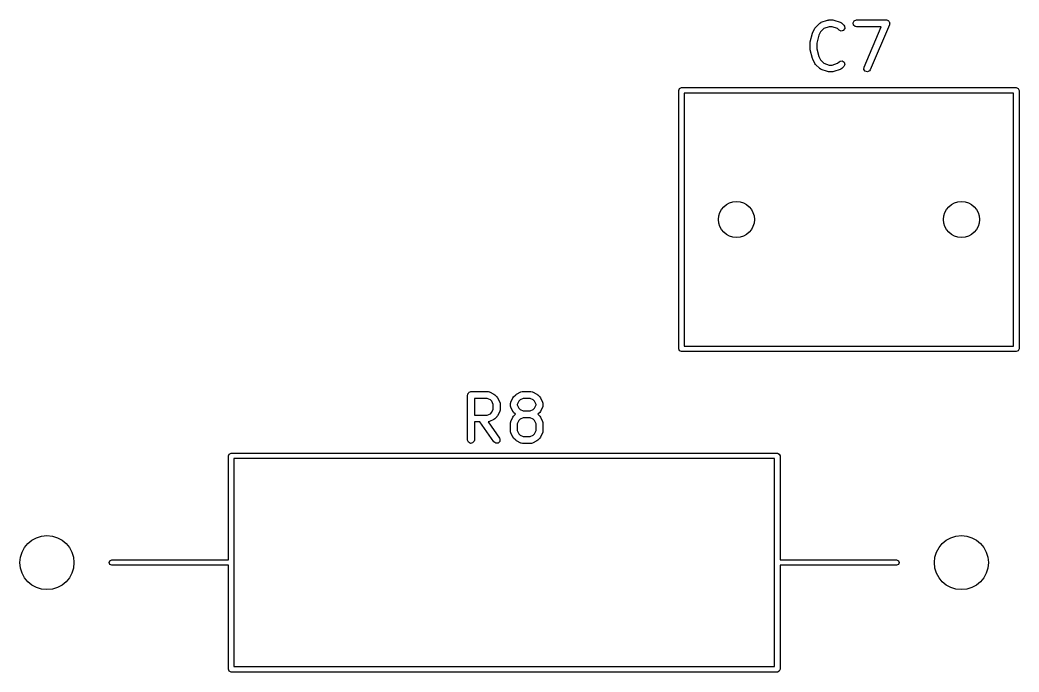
# Model space of a CAD drawing. Extents: x 37 to 259, y -144 to -45.
# Drawn here: x 172.12 to 194.32, y -82.44 to -67.96 of the extents above; entities that cross this region are included whole.
import ezdxf

# ---------------------------------------------------------------- set-up
doc = ezdxf.new("R2010")
doc.units = 0
doc.layers.add('BLACK', color=7, linetype='CONTINUOUS')

msp = doc.modelspace()

# ---------------------------------------------------------------- linework, layer by layer
at = {"layer": 'BLACK', "linetype": 'CONTINUOUS'}
for p, q in [((189.735, -68.2369), (189.782, -68.1417)), ((189.782, -68.1417), (189.796, -68.1237)), ((189.796, -68.1222), (189.892, -68.027)), ((189.796, -68.1237), (189.796, -68.1222)), ((189.892, -68.027), (189.913, -68.012)), ((189.985, -68.1456), (189.911, -68.2197)), ((189.913, -68.012), (189.918, -68.0116)), ((189.918, -68.0116), (189.921, -68.0088)), ((189.921, -68.0088), (190.064, -67.9612)), ((190.1, -68.1074), (189.985, -68.1456)), ((190.064, -67.9612), (190.086, -67.9579)), ((190.086, -67.9579), (190.088, -67.9574)), ((190.088, -67.9574), (190.183, -67.9574)), ((190.171, -68.1074), (190.1, -68.1074)), ((190.285, -68.1456), (190.171, -68.1074)), ((190.183, -67.9574), (190.205, -67.9613)), ((190.205, -67.9613), (190.207, -67.9612)), ((190.207, -67.9612), (190.349, -68.0088)), ((190.32, -68.1807), (190.285, -68.1456)), ((190.349, -68.0088), (190.372, -68.0213)), ((190.372, -68.0213), (190.375, -68.0251)), ((190.375, -68.0251), (190.379, -68.027)), ((190.379, -68.027), (190.426, -68.0746)), ((190.446, -68.147), (190.416, -68.1891)), ((190.426, -68.0746), (190.441, -68.0959)), ((190.441, -68.0959), (190.446, -68.147)), ((190.633, -68.0194), (190.658, -67.9749)), ((190.642, -68.0699), (190.633, -68.0194)), ((190.681, -68.1029), (190.642, -68.0699)), ((190.658, -67.9749), (190.707, -67.9574)), ((190.707, -68.1074), (190.681, -68.1029)), ((190.707, -67.9574), (191.373, -67.9574)), ((191.26, -68.1074), (190.707, -68.1074)), ((190.876, -69.0028), (191.26, -68.1074)), ((191.442, -68.0619), (191.014, -69.0619)), ((191.373, -67.9574), (191.399, -67.9619)), ((191.399, -67.9619), (191.406, -67.9676)), ((191.406, -67.9676), (191.414, -67.9696)), ((191.414, -67.9696), (191.425, -67.9836)), ((191.425, -67.9836), (191.438, -67.9949)), ((191.438, -67.9949), (191.44, -68.0036)), ((191.44, -68.0036), (191.445, -68.0107)), ((191.443, -68.0531), (191.442, -68.0619)), ((191.447, -68.0454), (191.443, -68.0531)), ((191.445, -68.0107), (191.444, -68.0282)), ((191.444, -68.0282), (191.447, -68.0454)), ((189.682, -68.4428), (189.729, -68.2523)), ((189.729, -68.2523), (189.734, -68.2405)), ((189.734, -68.2405), (189.735, -68.2369)), ((189.873, -68.2967), (189.829, -68.4702)), ((189.911, -68.2197), (189.873, -68.2967)), ((190.367, -68.2023), (190.32, -68.1807)), ((190.416, -68.1891), (190.367, -68.2023)), ((189.679, -68.461), (189.682, -68.4462)), ((189.679, -68.6038), (189.679, -68.461)), ((189.682, -68.4462), (189.682, -68.4428)), ((189.829, -68.4702), (189.829, -68.5946)), ((189.829, -68.5946), (189.873, -68.7681)), ((189.68, -68.6071), (189.679, -68.6038)), ((189.682, -68.622), (189.68, -68.6071)), ((189.729, -68.8125), (189.682, -68.622)), ((189.731, -68.8154), (189.729, -68.8125)), ((189.735, -68.8278), (189.731, -68.8154)), ((189.873, -68.7681), (189.911, -68.8451)), ((189.782, -68.9231), (189.735, -68.8278)), ((189.784, -68.9242), (189.782, -68.9231)), ((189.796, -68.9426), (189.784, -68.9242)), ((189.892, -69.0378), (189.796, -68.9426)), ((189.896, -69.0397), (189.892, -69.0378)), ((189.898, -69.0435), (189.896, -69.0397)), ((189.911, -68.8451), (189.985, -68.9192)), ((189.985, -68.9192), (190.1, -68.9574)), ((190.1, -68.9574), (190.171, -68.9574)), ((190.171, -68.9574), (190.285, -68.9192)), ((190.285, -68.9192), (190.32, -68.8841)), ((190.32, -68.8841), (190.342, -68.8692)), ((190.342, -68.8692), (190.393, -68.8647)), ((190.379, -69.0378), (190.357, -69.0527)), ((190.426, -68.9902), (190.379, -69.0378)), ((190.393, -68.8647), (190.435, -68.8941)), ((190.448, -68.9437), (190.426, -68.9902)), ((190.435, -68.8941), (190.448, -68.9437)), ((190.873, -69.0541), (190.876, -69.0028)), ((189.921, -69.0559), (189.898, -69.0435)), ((190.064, -69.1035), (189.921, -69.0559)), ((190.066, -69.1035), (190.064, -69.1035)), ((190.088, -69.1074), (190.066, -69.1035)), ((190.183, -69.1074), (190.088, -69.1074)), ((190.184, -69.1068), (190.183, -69.1074)), ((190.207, -69.1035), (190.184, -69.1068)), ((190.349, -69.0559), (190.207, -69.1035)), ((190.353, -69.0531), (190.349, -69.0559)), ((190.357, -69.0527), (190.353, -69.0531)), ((190.904, -69.0951), (190.873, -69.0541)), ((190.954, -69.1069), (190.904, -69.0951)), ((190.999, -69.0837), (190.954, -69.1069)), ((191.014, -69.0619), (190.999, -69.0837)), ((186.76, -69.52), (186.778, -69.4776)), ((186.778, -69.4776), (186.82, -69.46)), ((186.82, -69.46), (194.26, -69.46)), ((194.26, -69.46), (194.302, -69.4776)), ((194.302, -69.4776), (194.32, -69.52)), ((186.76, -75.26), (186.76, -69.52)), ((186.88, -69.58), (186.88, -75.2)), ((194.2, -69.58), (186.88, -69.58)), ((194.2, -75.2), (194.2, -69.58)), ((194.32, -69.52), (194.32, -75.26)), ((186.88, -75.2), (194.2, -75.2)), ((186.778, -75.3024), (186.76, -75.26)), ((186.82, -75.32), (186.778, -75.3024)), ((194.26, -75.32), (186.82, -75.32)), ((194.302, -75.3024), (194.26, -75.32)), ((194.32, -75.26), (194.302, -75.3024)), ((182.067, -76.2874), (182.069, -76.2776)), ((182.067, -77.2874), (182.067, -76.2874)), ((182.068, -76.2744), (182.07, -76.2715)), ((182.069, -76.2776), (182.068, -76.2744)), ((182.07, -76.2715), (182.071, -76.2617)), ((182.071, -76.2617), (182.084, -76.2468)), ((182.084, -76.2468), (182.094, -76.2299)), ((182.094, -76.2299), (182.1, -76.2276)), ((182.1, -76.2276), (182.104, -76.2224)), ((182.104, -76.2224), (182.124, -76.219)), ((182.124, -76.219), (182.142, -76.2124)), ((182.142, -76.2124), (182.523, -76.2124)), ((182.217, -76.3624), (182.217, -76.7362)), ((182.505, -76.3624), (182.217, -76.3624)), ((182.574, -76.3966), (182.505, -76.3624)), ((182.523, -76.2124), (182.549, -76.2169)), ((182.549, -76.2169), (182.552, -76.2198)), ((182.552, -76.2198), (182.556, -76.2203)), ((182.556, -76.2203), (182.652, -76.2679)), ((182.652, -76.2679), (182.67, -76.2813)), ((182.67, -76.2813), (182.671, -76.282)), ((182.671, -76.282), (182.719, -76.3296)), ((182.719, -76.3296), (182.732, -76.348)), ((182.732, -76.348), (182.733, -76.3491)), ((182.733, -76.3491), (182.78, -76.4443)), ((183.027, -76.4443), (183.075, -76.3491)), ((183.075, -76.3491), (183.088, -76.3311)), ((183.088, -76.3311), (183.089, -76.3296)), ((183.089, -76.3296), (183.136, -76.282)), ((183.136, -76.282), (183.155, -76.2691)), ((183.155, -76.2691), (183.156, -76.2679)), ((183.156, -76.2679), (183.251, -76.2203)), ((183.302, -76.3624), (183.234, -76.3966)), ((183.251, -76.2203), (183.276, -76.2129)), ((183.276, -76.2129), (183.281, -76.2139)), ((183.281, -76.2139), (183.285, -76.2124)), ((183.285, -76.2124), (183.475, -76.2124)), ((183.458, -76.3624), (183.302, -76.3624)), ((183.526, -76.3966), (183.458, -76.3624)), ((183.475, -76.2124), (183.501, -76.2169)), ((183.501, -76.2169), (183.504, -76.2198)), ((183.504, -76.2198), (183.509, -76.2203)), ((183.509, -76.2203), (183.604, -76.2679)), ((183.604, -76.2679), (183.622, -76.2813)), ((183.622, -76.2813), (183.624, -76.282)), ((183.624, -76.282), (183.671, -76.3296)), ((183.671, -76.3296), (183.684, -76.348)), ((183.684, -76.348), (183.685, -76.3491)), ((183.685, -76.3491), (183.733, -76.4443)), ((182.604, -76.427), (182.574, -76.3966)), ((182.638, -76.4956), (182.604, -76.427)), ((182.638, -76.603), (182.638, -76.4956)), ((182.78, -76.4443), (182.788, -76.4693)), ((182.788, -76.4693), (182.787, -76.4736)), ((182.787, -76.4736), (182.788, -76.4779)), ((182.788, -76.4779), (182.788, -76.6207)), ((183.019, -76.4779), (183.024, -76.4522)), ((183.019, -76.5255), (183.019, -76.4779)), ((183.021, -76.5297), (183.019, -76.5255)), ((183.02, -76.534), (183.021, -76.5297)), ((183.027, -76.559), (183.02, -76.534)), ((183.024, -76.4522), (183.027, -76.4488)), ((183.027, -76.4488), (183.027, -76.4443)), ((183.075, -76.6543), (183.027, -76.559)), ((183.204, -76.427), (183.169, -76.4956)), ((183.169, -76.4956), (183.169, -76.5078)), ((183.169, -76.5078), (183.204, -76.5763)), ((183.234, -76.3966), (183.204, -76.427)), ((183.204, -76.5763), (183.234, -76.6067)), ((183.556, -76.427), (183.526, -76.3966)), ((183.526, -76.6067), (183.556, -76.5763)), ((183.591, -76.4956), (183.556, -76.427)), ((183.556, -76.5763), (183.591, -76.5078)), ((183.591, -76.5078), (183.591, -76.4956)), ((183.733, -76.559), (183.685, -76.6543)), ((183.733, -76.4443), (183.74, -76.4693)), ((183.736, -76.5511), (183.733, -76.5546)), ((183.733, -76.5546), (183.733, -76.559)), ((183.741, -76.5255), (183.736, -76.5511)), ((183.74, -76.4693), (183.739, -76.4736)), ((183.739, -76.4736), (183.741, -76.4779)), ((183.741, -76.4779), (183.741, -76.5255)), ((182.217, -76.7362), (182.505, -76.7362)), ((182.505, -76.7362), (182.574, -76.7019)), ((182.574, -76.7019), (182.604, -76.6715)), ((182.604, -76.6715), (182.638, -76.603)), ((182.719, -76.769), (182.671, -76.8166)), ((182.733, -76.7495), (182.719, -76.7675)), ((182.719, -76.7675), (182.719, -76.769)), ((182.78, -76.6543), (182.733, -76.7495)), ((182.781, -76.6498), (182.78, -76.6543)), ((182.784, -76.6464), (182.781, -76.6498)), ((182.788, -76.6207), (182.784, -76.6464)), ((183.027, -76.8729), (183.075, -76.7776)), ((183.076, -76.6554), (183.075, -76.6543)), ((183.075, -76.7776), (183.088, -76.7596)), ((183.089, -76.6737), (183.076, -76.6554)), ((183.088, -76.7596), (183.089, -76.7582)), ((183.131, -76.716), (183.089, -76.6737)), ((183.089, -76.7582), (183.131, -76.716)), ((183.234, -76.6067), (183.302, -76.641)), ((183.302, -76.791), (183.234, -76.8252)), ((183.302, -76.641), (183.458, -76.641)), ((183.458, -76.791), (183.302, -76.791)), ((183.458, -76.641), (183.526, -76.6067)), ((183.526, -76.8252), (183.458, -76.791)), ((183.671, -76.6737), (183.629, -76.716)), ((183.629, -76.716), (183.671, -76.7582)), ((183.672, -76.6723), (183.671, -76.6737)), ((183.671, -76.7582), (183.684, -76.7765)), ((183.685, -76.6543), (183.672, -76.6723)), ((183.684, -76.7765), (183.685, -76.7776)), ((183.685, -76.7776), (183.733, -76.8729)), ((182.341, -76.8862), (182.217, -76.8862)), ((182.217, -76.8862), (182.217, -77.2874)), ((182.652, -77.3304), (182.341, -76.8862)), ((182.527, -76.8847), (182.524, -76.8858)), ((182.524, -76.8858), (182.775, -77.2444)), ((182.531, -76.8857), (182.527, -76.8847)), ((182.556, -76.8783), (182.531, -76.8857)), ((182.652, -76.8307), (182.556, -76.8783)), ((182.653, -76.8295), (182.652, -76.8307)), ((182.671, -76.8166), (182.653, -76.8295)), ((183.019, -76.9064), (183.024, -76.8808)), ((183.019, -77.0969), (183.019, -76.9064)), ((183.024, -76.8808), (183.027, -76.8773)), ((183.027, -76.8773), (183.027, -76.8729)), ((183.204, -76.8556), (183.169, -76.9241)), ((183.169, -76.9241), (183.169, -77.0792)), ((183.234, -76.8252), (183.204, -76.8556)), ((183.556, -76.8556), (183.526, -76.8252)), ((183.591, -76.9241), (183.556, -76.8556)), ((183.591, -77.0792), (183.591, -76.9241)), ((183.733, -76.8729), (183.74, -76.8979)), ((183.74, -76.8979), (183.739, -76.9022)), ((183.739, -76.9022), (183.741, -76.9064)), ((183.741, -76.9064), (183.741, -77.0969)), ((182.775, -77.2444), (182.786, -77.268)), ((183.021, -77.1011), (183.019, -77.0969)), ((183.02, -77.1055), (183.021, -77.1011)), ((183.027, -77.1304), (183.02, -77.1055)), ((183.075, -77.2257), (183.027, -77.1304)), ((183.076, -77.2268), (183.075, -77.2257)), ((183.089, -77.2452), (183.076, -77.2268)), ((183.136, -77.2928), (183.089, -77.2452)), ((183.169, -77.0792), (183.204, -77.1477)), ((183.204, -77.1477), (183.234, -77.1781)), ((183.234, -77.1781), (183.302, -77.2124)), ((183.302, -77.2124), (183.458, -77.2124)), ((183.458, -77.2124), (183.526, -77.1781)), ((183.526, -77.1781), (183.556, -77.1477)), ((183.556, -77.1477), (183.591, -77.0792)), ((183.671, -77.2452), (183.624, -77.2928)), ((183.672, -77.2437), (183.671, -77.2452)), ((183.685, -77.2257), (183.672, -77.2437)), ((183.733, -77.1304), (183.685, -77.2257)), ((183.736, -77.1226), (183.733, -77.126)), ((183.733, -77.126), (183.733, -77.1304)), ((183.741, -77.0969), (183.736, -77.1226)), ((182.084, -77.3356), (182.067, -77.2874)), ((182.129, -77.3612), (182.084, -77.3356)), ((182.179, -77.3523), (182.129, -77.3612)), ((182.212, -77.313), (182.179, -77.3523)), ((182.217, -77.2874), (182.212, -77.313)), ((182.694, -77.3598), (182.652, -77.3304)), ((182.745, -77.3554), (182.694, -77.3598)), ((182.781, -77.3191), (182.745, -77.3554)), ((182.786, -77.268), (182.781, -77.3191)), ((183.138, -77.2935), (183.136, -77.2928)), ((183.156, -77.3068), (183.138, -77.2935)), ((183.251, -77.3545), (183.156, -77.3068)), ((183.256, -77.355), (183.251, -77.3545)), ((183.259, -77.3579), (183.256, -77.355)), ((183.285, -77.3624), (183.259, -77.3579)), ((183.475, -77.3624), (183.285, -77.3624)), ((183.479, -77.3608), (183.475, -77.3624)), ((183.484, -77.3619), (183.479, -77.3608)), ((183.509, -77.3545), (183.484, -77.3619)), ((183.604, -77.3068), (183.509, -77.3545)), ((183.605, -77.3057), (183.604, -77.3068)), ((183.624, -77.2928), (183.605, -77.3057)), ((176.75, -77.64), (176.768, -77.5976)), ((176.75, -79.95), (176.75, -77.64)), ((176.768, -77.5976), (176.81, -77.58)), ((176.81, -77.58), (188.95, -77.58)), ((188.95, -77.58), (188.992, -77.5976)), ((188.992, -77.5976), (189.01, -77.64)), ((189.01, -77.64), (189.01, -79.95)), ((176.87, -77.7), (176.87, -82.32)), ((188.89, -77.7), (176.87, -77.7)), ((188.89, -82.32), (188.89, -77.7)), ((174.1, -80.01), (174.118, -79.9676)), ((174.118, -80.0524), (174.1, -80.01)), ((174.118, -79.9676), (174.16, -79.95)), ((174.16, -80.07), (174.118, -80.0524)), ((174.16, -79.95), (176.75, -79.95)), ((176.75, -80.07), (174.16, -80.07)), ((176.75, -82.38), (176.75, -80.07)), ((189.01, -79.95), (191.6, -79.95)), ((191.6, -80.07), (189.01, -80.07)), ((189.01, -80.07), (189.01, -82.38)), ((191.6, -79.95), (191.642, -79.9676)), ((191.642, -80.0524), (191.6, -80.07)), ((191.642, -79.9676), (191.66, -80.01)), ((191.66, -80.01), (191.642, -80.0524)), ((176.87, -82.32), (188.89, -82.32)), ((176.768, -82.4224), (176.75, -82.38)), ((176.81, -82.44), (176.768, -82.4224)), ((188.95, -82.44), (176.81, -82.44)), ((188.992, -82.4224), (188.95, -82.44)), ((189.01, -82.38), (188.992, -82.4224))]:
    msp.add_line(p, q, dxfattribs=at)
at = {"layer": 'BLACK'}
for centre, radius in [((188.04, -72.39), 0.4), ((193.04, -72.39), 0.4), ((172.72, -80.01), 0.6), ((193.04, -80.01), 0.6)]:
    msp.add_circle(centre, radius, dxfattribs=at)

doc.saveas('drawing.dxf')
